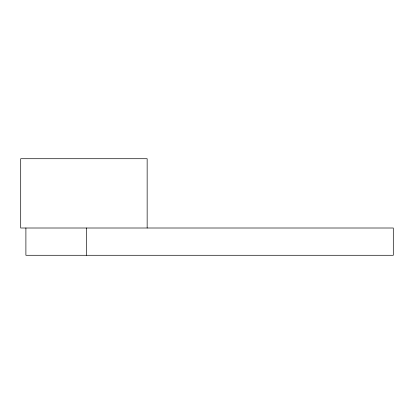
<?xml version="1.0" encoding="UTF-8"?>
<svg xmlns="http://www.w3.org/2000/svg" width="414" height="414" viewBox="0 0 414 414"><rect width="100%" height="100%" fill="white"/><g stroke="black" fill="none" stroke-linecap="round" stroke-linejoin="round"><path stroke-width="0.62" d="M147.151 228.005L147.151 158.717L20.7 158.717L20.7 228.005L393.3 228.005L393.3 255.283L25.896 255.283L25.896 228.005M86.526 228.005L86.526 255.283"/></g></svg>
